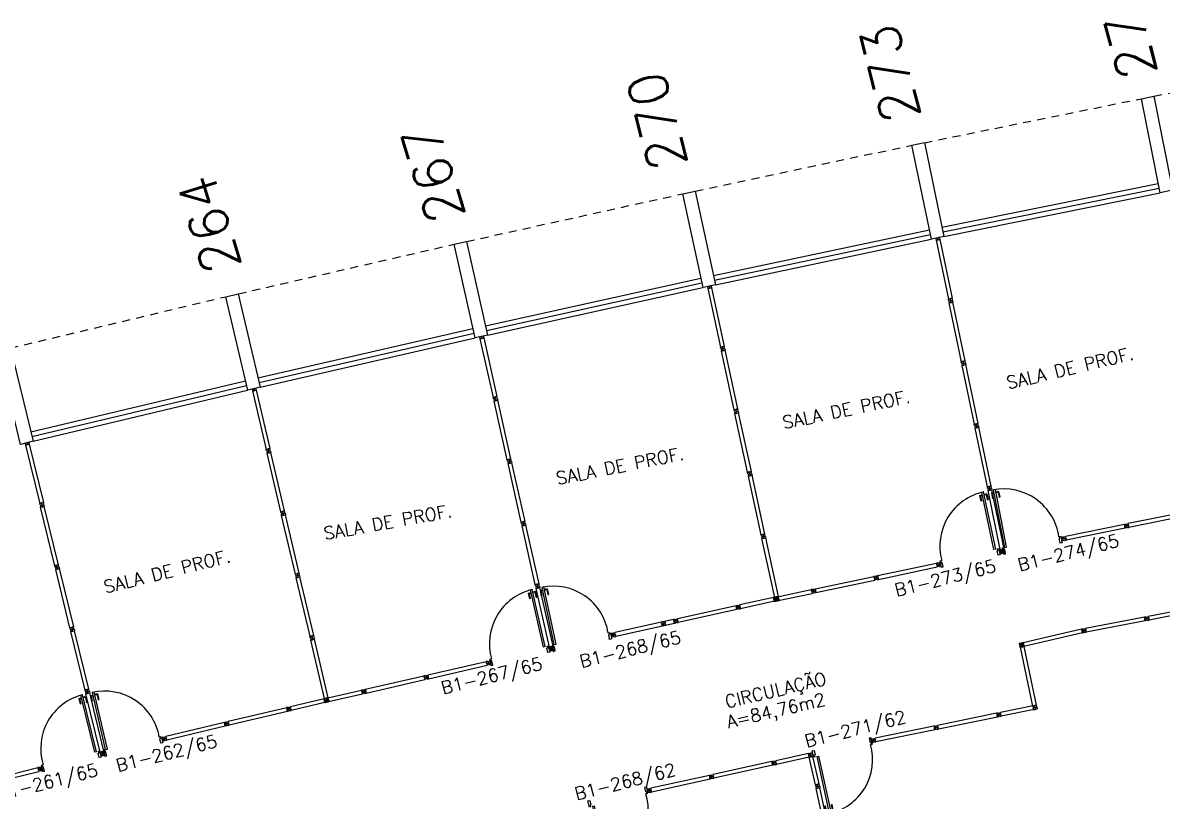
# Model space of a CAD drawing. Header units: millimetres. Extents: x 2958 to 3256, y 1036 to 1150.
# Drawn here: x 3011.17 to 3028.98, y 1121.72 to 1133.89 of the extents above; entities that cross this region are included whole.
import ezdxf

# ---------------------------------------------------------------- set-up
doc = ezdxf.new("R2010")
doc.units = ezdxf.units.MM
doc.linetypes.add('HIDDEN2', pattern=[0.1875, 0.125, -0.0625])
for name, color, linetype in [('DIV', 2, 'Continuous'), ('ESQ', 1, 'Continuous'), ('ESTR', 3, 'Continuous'), ('NOPILAR1', 2, 'Continuous'), ('PROJ', 1, 'HIDDEN2'), ('TEXTO', 2, 'Continuous'), ('TEXTO-ENDEREÇO', 2, 'Continuous'), ('USO1', 2, 'Continuous'), ('ÁREA', 2, 'Continuous')]:
    doc.layers.add(name, color=color, linetype=linetype)
doc.styles.add('NOPILAR', font='simplex.shx', dxfattribs={"height": 0.6})
doc.styles.add('UNB-100', font='simplex.shx', dxfattribs={"height": 0.2})
doc.styles.add('UNB-100-1', font='simplex.shx', dxfattribs={"height": 0.2})

# ---------------------------------------------------------------- blocks, each defined once
blk = doc.blocks.new('PILAR-SLC')
blk.add_lwpolyline([(0.2, 0), (0.2, -1.5), (0, -1.5), (0, 0)], close=True)
blk = doc.blocks.new('PDV2E-SLC')
at = {"layer": 'DIV', "color": 1}
for p, q in [((0.023, 0.925), (0.063, 0.925)), ((0.023, 0.925), (0.023, 0.835)), ((0.033, 0.915), (0.063, 0.915)), ((0.033, 0.915), (0.033, 0.835)), ((0.138, 0.925), (0.097, 0.925)), ((0.128, 0.915), (0.097, 0.915)), ((0.128, 0.915), (0.128, 0.835)), ((0.138, 0.925), (0.138, 0.835)), ((0.033, 0.835), (0.023, 0.835)), ((0.128, 0.835), (0.137, 0.835))]:
    blk.add_line(p, q, dxfattribs=at)
at = {"layer": 'DIV'}
for p, q in [((0.065, 0.05), (0.065, 0.965)), ((0.095, 0.965), (0.065, 0.965)), ((0.095, 0.05), (0.095, 0.965)), ((0.049, 0.05), (0.029, 0.05)), ((0.029, 0.05), (0.029, 0.035)), ((0.029, 0.035), (0.029, -0.035)), ((0.049, 0.02), (0.049, 0.05)), ((0.049, 0.02), (0.059, 0.02)), ((0.059, -0.05), (0.059, 0.02)), ((0.065, 0.05), (0.095, 0.05)), ((0.928, -0.05), (0.928, 0.02)), ((0.938, 0.02), (0.928, 0.02)), ((0.938, 0.05), (0.958, 0.05)), ((0.938, 0.02), (0.938, 0.05)), ((0.958, 0.05), (0.958, 0.035)), ((0.958, 0.035), (0.958, -0.035)), ((0.029, -0.035), (0.029, -0.05)), ((0.029, -0.05), (0.059, -0.05)), ((0.958, -0.05), (0.928, -0.05)), ((0.958, -0.035), (0.958, -0.05))]:
    blk.add_line(p, q, dxfattribs=at)
at = {"layer": 'DIV', "color": 1}
blk.add_arc((0.062, 0.1), 0.865, 356.6786, 90, dxfattribs=at)
blk = doc.blocks.new('DIV-SLC')
for p, q in [((-0.0051, 0), (0.0051, 0)), ((0, -0.0051), (0, 0.0051)), ((0.0205, 0.006), (0.03, 0.006)), ((0.0205, -0.006), (0.0205, 0.006)), ((0.03, 0.03), (0.97, 0.03)), ((0.03, 0.03), (0.03, -0.03)), ((0.03, 0.009), (0.03, 0.027)), ((0.03, 0.005), (0.03, -0.005)), ((0.97, 0.03), (0.97, -0.03)), ((0.9795, 0.006), (0.97, 0.006)), ((0.97, 0.005), (0.97, -0.005)), ((0.9795, -0.006), (0.9795, 0.006)), ((1.0051, 0), (0.9949, 0)), ((0.9949, 0), (1.0051, 0)), ((1, -0.0051), (1, 0.0051)), ((0.0205, -0.006), (0.03, -0.006)), ((0.03, -0.03), (0.03, -0.009)), ((0.03, -0.009), (0.03, -0.027)), ((0.03, -0.03), (0.97, -0.03)), ((0.9795, -0.006), (0.97, -0.006))]:
    blk.add_line(p, q)
blk = doc.blocks.new('DIVMT-SLC')
for p, q in [((-0.03, 0.03), (-0.03, 0.006)), ((-0.008, 0.03), (-0.03, 0.03)), ((-0.0185, 0.006), (-0.03, 0.006)), ((-0.0185, -0.006), (-0.0185, 0.006)), ((-0.008, 0.03), (-0.008, 0.02)), ((-0.008, 0.02), (0.008, 0.02)), ((-0.0051, 0), (0.0051, 0)), ((0.0051, 0), (-0.0051, 0)), ((-0.0051, 0), (0.0051, 0)), ((0, -0.0051), (0, 0.0051)), ((0, 0.0051), (0, -0.0051)), ((0.008, 0.03), (0.008, 0.02)), ((0.008, 0.03), (0.03, 0.03)), ((0.0205, 0.006), (0.03, 0.006)), ((0.0205, -0.006), (0.0205, 0.006)), ((0.0205, 0.006), (0.0205, -0.006)), ((0.0205, 0.006), (0.03, 0.006)), ((0.97, 0.03), (0.03, 0.03)), ((0.03, 0.006), (0.03, 0.03)), ((0.03, -0.03), (0.03, 0.03)), ((0.03, -0.005), (0.03, 0.005)), ((0.97, -0.03), (0.97, 0.03)), ((0.97, 0.03), (0.97, 0.009)), ((0.97, 0.009), (0.97, 0.027)), ((0.9795, 0.006), (0.97, 0.006)), ((0.97, -0.005), (0.97, 0.005)), ((0.9795, 0.006), (0.9795, -0.006)), ((1.0051, 0), (0.9949, 0)), ((1, 0.0051), (1, -0.0051)), ((-0.0185, -0.006), (-0.03, -0.006)), ((-0.03, -0.03), (-0.03, -0.006)), ((-0.008, -0.03), (-0.03, -0.03)), ((-0.008, -0.03), (-0.008, -0.02)), ((-0.008, -0.02), (0.008, -0.02)), ((0.008, -0.03), (0.008, -0.02)), ((0.008, -0.03), (0.03, -0.03)), ((0.0205, -0.006), (0.03, -0.006)), ((0.0205, -0.006), (0.03, -0.006)), ((0.03, -0.006), (0.03, -0.03)), ((0.97, -0.03), (0.03, -0.03)), ((0.9795, -0.006), (0.97, -0.006)), ((0.97, -0.009), (0.97, -0.027))]:
    blk.add_line(p, q)
blk = doc.blocks.new('MTINI-SLC')
for p, q in [((-0.03, 0.008), (-0.03, 0.03)), ((0.03, 0.03), (-0.03, 0.03)), ((-0.03, 0.008), (-0.02, 0.008)), ((-0.009, 0.03), (-0.027, 0.03)), ((-0.02, 0.008), (-0.02, 0)), ((-0.001, 0), (-0.02, 0)), ((-0.006, 0.02), (-0.006, 0.03)), ((-0.006, 0.023), (-0.006, 0.027)), ((-0.006, 0.02), (0.006, 0.02)), ((0.005, 0.03), (-0.005, 0.03)), ((0.005, 0), (-0.005, 0)), ((0.004, 0.02), (-0.004, 0.02)), ((0.02, 0), (-0.001, 0)), ((0, -0.005), (0, 0.005)), ((0.006, 0.02), (0.006, 0.03)), ((0.006, 0.023), (0.006, 0.027)), ((0.009, 0.03), (0.027, 0.03)), ((0.03, 0.008), (0.02, 0.008)), ((0.02, 0), (0.02, 0.008)), ((0.03, 0.008), (0.03, 0.03))]:
    blk.add_line(p, q)
blk = doc.blocks.new('PDV2D-SLC')
at = {"layer": 'DIV'}
for p, q in [((0.03, 0.05), (0.06, 0.05)), ((0.03, 0.035), (0.03, 0.05)), ((0.03, -0.035), (0.03, 0.035)), ((0.06, 0.05), (0.06, -0.02)), ((0.941, 0.05), (0.941, -0.02)), ((0.971, 0.05), (0.941, 0.05)), ((0.971, 0.035), (0.971, 0.05)), ((0.971, -0.035), (0.971, 0.035)), ((0.03, -0.05), (0.03, -0.035)), ((0.05, -0.05), (0.03, -0.05)), ((0.05, -0.02), (0.06, -0.02)), ((0.05, -0.02), (0.05, -0.05)), ((0.079, -0.05), (0.109, -0.05)), ((0.079, -0.05), (0.079, -0.965)), ((0.109, -0.05), (0.109, -0.965)), ((0.951, -0.02), (0.941, -0.02)), ((0.951, -0.02), (0.951, -0.05)), ((0.951, -0.05), (0.971, -0.05)), ((0.971, -0.05), (0.971, -0.035)), ((0.109, -0.965), (0.079, -0.965))]:
    blk.add_line(p, q, dxfattribs=at)
at = {"layer": 'DIV', "color": 1}
for p, q in [((0.036, -0.925), (0.036, -0.835)), ((0.046, -0.835), (0.036, -0.835)), ((0.046, -0.915), (0.046, -0.835)), ((0.141, -0.915), (0.141, -0.835)), ((0.141, -0.835), (0.151, -0.835)), ((0.151, -0.925), (0.151, -0.835)), ((0.036, -0.925), (0.076, -0.925)), ((0.046, -0.915), (0.076, -0.915)), ((0.141, -0.915), (0.111, -0.915)), ((0.151, -0.925), (0.111, -0.925))]:
    blk.add_line(p, q, dxfattribs=at)
blk.add_arc((0.076, -0.1), 0.865, 270, 3.3214, dxfattribs=at)
blk = doc.blocks.new('MTT-SLC')
for p, q in [((-0.008, 0.03), (-0.03, 0.03)), ((-0.03, 0.03), (-0.03, 0.006)), ((-0.0185, 0.006), (-0.03, 0.006)), ((-0.0185, -0.006), (-0.0185, 0.006)), ((-0.008, 0.03), (-0.008, 0.02)), ((-0.008, 0.02), (0.008, 0.02)), ((-0.0051, 0), (0.0051, 0)), ((0, -0.0051), (0, 0.0051)), ((0.008, 0.03), (0.03, 0.03)), ((0.008, 0.03), (0.008, 0.02)), ((0.0205, -0.006), (0.0205, 0.006)), ((0.0205, 0.006), (0.03, 0.006)), ((0.03, 0.006), (0.03, 0.03)), ((-0.03, -0.03), (-0.03, -0.006)), ((-0.0185, -0.006), (-0.03, -0.006)), ((-0.008, -0.03), (-0.03, -0.03)), ((-0.008, -0.02), (0.008, -0.02)), ((-0.008, -0.03), (-0.008, -0.02)), ((0.008, -0.03), (0.008, -0.02)), ((0.008, -0.03), (0.03, -0.03)), ((0.0205, -0.006), (0.03, -0.006)), ((0.03, -0.006), (0.03, -0.03))]:
    blk.add_line(p, q)

msp = doc.modelspace()

# ---------------------------------------------------------------- linework, layer by layer
at = {"layer": 'DIV'}
for p, q in [((3026.447, 1125.655), (3026.471, 1125.66)), ((3026.452, 1125.633), (3026.447, 1125.655)), ((3026.452, 1125.633), (3026.461, 1125.635)), ((3026.461, 1125.635), (3026.465, 1125.62)), ((3026.473, 1125.648), (3026.471, 1125.66)), ((3026.473, 1125.648), (3026.485, 1125.651)), ((3026.478, 1125.631), (3026.488, 1125.633)), ((3026.488, 1125.633), (3026.478, 1125.631)), ((3026.506, 1125.667), (3026.482, 1125.662)), ((3026.485, 1125.651), (3026.482, 1125.662)), ((3026.482, 1125.637), (3026.484, 1125.627)), ((3026.484, 1125.627), (3026.482, 1125.637)), ((3026.482, 1125.637), (3026.484, 1125.627)), ((3026.51, 1125.646), (3026.501, 1125.644)), ((3026.501, 1125.644), (3026.504, 1125.628)), ((3026.51, 1125.646), (3026.506, 1125.667)), ((3026.455, 1125.618), (3026.465, 1125.62)), ((3026.455, 1125.618), (3026.46, 1125.596)), ((3026.46, 1125.596), (3026.518, 1125.608)), ((3026.483, 1125.601), (3026.46, 1125.596)), ((3026.481, 1125.61), (3026.493, 1125.613)), ((3026.493, 1125.613), (3026.481, 1125.61)), ((3026.481, 1125.61), (3026.483, 1125.601)), ((3026.481, 1125.61), (3026.483, 1125.601)), ((3026.484, 1125.601), (3026.494, 1125.603)), ((3026.493, 1125.613), (3026.495, 1125.604)), ((3026.493, 1125.613), (3026.495, 1125.604)), ((3026.495, 1125.604), (3026.518, 1125.608)), ((3026.514, 1125.63), (3026.504, 1125.628)), ((3026.514, 1125.63), (3026.518, 1125.608)), ((3022.905, 1124.906), (3022.964, 1124.919)), ((3022.964, 1124.919), (3022.943, 1124.915)), ((3022.978, 1124.921), (3022.955, 1124.916)), ((3022.963, 1124.919), (3023.494, 1125.03)), ((3022.976, 1124.86), (3023.506, 1124.972)), ((3022.983, 1124.899), (3022.978, 1124.921)), ((3023.515, 1125.035), (3023.494, 1125.03)), ((3023.494, 1125.03), (3023.506, 1124.972)), ((3023.499, 1125.007), (3023.494, 1125.03)), ((3023.508, 1125.009), (3023.499, 1125.007)), ((3023.508, 1125.009), (3023.499, 1125.007)), ((3023.499, 1125.006), (3023.501, 1124.996)), ((3023.511, 1124.997), (3023.501, 1124.995)), ((3023.511, 1124.997), (3023.501, 1124.995)), ((3023.501, 1124.995), (3023.506, 1124.972)), ((3023.528, 1124.976), (3023.506, 1124.972)), ((3023.511, 1124.997), (3023.508, 1125.009)), ((3023.508, 1125.009), (3023.511, 1124.997)), ((3023.515, 1125.035), (3023.517, 1125.025)), ((3023.533, 1125.028), (3023.517, 1125.025)), ((3023.534, 1125.008), (3023.524, 1125.006)), ((3023.524, 1125.006), (3023.534, 1125.008)), ((3023.534, 1125.008), (3023.524, 1125.006)), ((3023.541, 1124.989), (3023.526, 1124.986)), ((3023.528, 1124.976), (3023.526, 1124.986)), ((3023.53, 1125.002), (3023.528, 1125.012)), ((3023.528, 1125.012), (3023.53, 1125.002)), ((3023.531, 1125.038), (3023.553, 1125.043)), ((3023.531, 1125.038), (3023.533, 1125.028)), ((3023.543, 1124.979), (3023.541, 1124.989)), ((3023.543, 1124.979), (3023.565, 1124.984)), ((3023.546, 1125.017), (3023.558, 1125.019)), ((3023.546, 1125.017), (3023.549, 1125.005)), ((3023.549, 1125.005), (3023.56, 1125.007)), ((3023.553, 1125.043), (3023.558, 1125.019)), ((3023.565, 1124.984), (3023.56, 1125.007)), ((3022.34, 1124.782), (3022.318, 1124.777)), ((3022.318, 1124.777), (3022.323, 1124.754)), ((3022.334, 1124.756), (3022.323, 1124.754)), ((3022.337, 1124.744), (3022.326, 1124.742)), ((3022.331, 1124.718), (3022.326, 1124.742)), ((3022.337, 1124.744), (3022.334, 1124.756)), ((3022.34, 1124.782), (3022.342, 1124.772)), ((3022.342, 1124.772), (3022.357, 1124.775)), ((3022.349, 1124.753), (3022.359, 1124.755)), ((3022.359, 1124.755), (3022.349, 1124.753)), ((3022.349, 1124.753), (3022.359, 1124.755)), ((3022.353, 1124.759), (3022.355, 1124.749)), ((3022.355, 1124.749), (3022.353, 1124.759)), ((3022.355, 1124.785), (3022.377, 1124.79)), ((3022.355, 1124.785), (3022.357, 1124.775)), ((3022.373, 1124.764), (3022.382, 1124.766)), ((3022.373, 1124.764), (3022.382, 1124.766)), ((3022.373, 1124.764), (3022.375, 1124.753)), ((3022.375, 1124.753), (3022.373, 1124.764)), ((3022.375, 1124.753), (3022.384, 1124.755)), ((3022.375, 1124.753), (3022.384, 1124.755)), ((3022.904, 1124.906), (3022.377, 1124.79)), ((3022.389, 1124.731), (3022.377, 1124.79)), ((3022.382, 1124.766), (3022.377, 1124.79)), ((3022.384, 1124.756), (3022.382, 1124.765)), ((3022.384, 1124.755), (3022.389, 1124.731)), ((3022.917, 1124.848), (3022.389, 1124.731)), ((3022.904, 1124.906), (3022.963, 1124.919)), ((3022.904, 1124.906), (3022.928, 1124.911)), ((3022.904, 1124.906), (3022.909, 1124.886)), ((3022.917, 1124.848), (3022.904, 1124.906)), ((3022.909, 1124.884), (3022.904, 1124.906)), ((3022.909, 1124.886), (3022.905, 1124.903)), ((3022.925, 1124.91), (3022.907, 1124.907)), ((3022.926, 1124.911), (3022.908, 1124.907)), ((3022.909, 1124.884), (3022.919, 1124.887)), ((3022.919, 1124.885), (3022.909, 1124.883)), ((3022.912, 1124.872), (3022.91, 1124.882)), ((3022.921, 1124.873), (3022.912, 1124.871)), ((3022.913, 1124.869), (3022.922, 1124.871)), ((3022.913, 1124.869), (3022.917, 1124.847)), ((3022.913, 1124.868), (3022.916, 1124.851)), ((3022.917, 1124.847), (3022.976, 1124.86)), ((3022.941, 1124.852), (3022.917, 1124.847)), ((3022.919, 1124.908), (3022.943, 1124.913)), ((3022.924, 1124.886), (3022.919, 1124.908)), ((3022.919, 1124.887), (3022.922, 1124.871)), ((3022.919, 1124.885), (3022.921, 1124.873)), ((3022.924, 1124.886), (3022.934, 1124.888)), ((3022.93, 1124.902), (3022.928, 1124.911)), ((3022.93, 1124.9), (3022.928, 1124.911)), ((3022.928, 1124.871), (3022.937, 1124.873)), ((3022.928, 1124.871), (3022.932, 1124.849)), ((3022.929, 1124.911), (3022.939, 1124.913)), ((3022.931, 1124.902), (3022.929, 1124.912)), ((3022.93, 1124.912), (3022.939, 1124.914)), ((3022.942, 1124.904), (3022.93, 1124.902)), ((3022.93, 1124.9), (3022.942, 1124.902)), ((3022.942, 1124.905), (3022.931, 1124.902)), ((3022.932, 1124.849), (3022.991, 1124.862)), ((3022.956, 1124.854), (3022.932, 1124.849)), ((3022.934, 1124.888), (3022.937, 1124.873)), ((3022.945, 1124.884), (3022.935, 1124.882)), ((3022.935, 1124.882), (3022.945, 1124.884)), ((3022.945, 1124.884), (3022.935, 1124.882)), ((3022.935, 1124.882), (3022.945, 1124.884)), ((3022.945, 1124.884), (3022.935, 1124.882)), ((3022.946, 1124.885), (3022.936, 1124.882)), ((3022.939, 1124.888), (3022.941, 1124.878)), ((3022.941, 1124.878), (3022.939, 1124.888)), ((3022.941, 1124.878), (3022.939, 1124.888)), ((3022.939, 1124.888), (3022.941, 1124.878)), ((3022.941, 1124.878), (3022.939, 1124.888)), ((3022.939, 1124.888), (3022.941, 1124.878)), ((3022.939, 1124.862), (3022.95, 1124.864)), ((3022.95, 1124.864), (3022.939, 1124.862)), ((3022.939, 1124.862), (3022.941, 1124.852)), ((3022.939, 1124.862), (3022.941, 1124.852)), ((3022.963, 1124.919), (3022.94, 1124.914)), ((3022.942, 1124.904), (3022.94, 1124.914)), ((3022.942, 1124.902), (3022.94, 1124.914)), ((3022.942, 1124.905), (3022.94, 1124.914)), ((3022.942, 1124.879), (3022.94, 1124.889)), ((3022.942, 1124.853), (3022.951, 1124.855)), ((3022.963, 1124.919), (3022.943, 1124.914)), ((3022.943, 1124.915), (3022.961, 1124.919)), ((3022.943, 1124.914), (3022.96, 1124.918)), ((3022.945, 1124.902), (3022.943, 1124.913)), ((3022.945, 1124.902), (3022.957, 1124.904)), ((3022.95, 1124.884), (3022.96, 1124.886)), ((3022.96, 1124.886), (3022.95, 1124.884)), ((3022.95, 1124.864), (3022.952, 1124.855)), ((3022.95, 1124.864), (3022.952, 1124.855)), ((3022.952, 1124.855), (3022.976, 1124.86)), ((3022.954, 1124.89), (3022.956, 1124.88)), ((3022.956, 1124.88), (3022.954, 1124.89)), ((3022.954, 1124.89), (3022.956, 1124.88)), ((3022.954, 1124.864), (3022.966, 1124.866)), ((3022.966, 1124.866), (3022.954, 1124.864)), ((3022.954, 1124.864), (3022.956, 1124.854)), ((3022.954, 1124.864), (3022.956, 1124.854)), ((3022.957, 1124.904), (3022.955, 1124.916)), ((3022.957, 1124.855), (3022.967, 1124.857)), ((3022.968, 1124.897), (3022.958, 1124.895)), ((3022.958, 1124.895), (3022.961, 1124.879)), ((3022.959, 1124.893), (3022.968, 1124.895)), ((3022.961, 1124.881), (3022.959, 1124.893)), ((3022.961, 1124.881), (3022.971, 1124.883)), ((3022.971, 1124.882), (3022.961, 1124.879)), ((3022.963, 1124.919), (3022.976, 1124.86)), ((3022.968, 1124.897), (3022.963, 1124.919)), ((3022.968, 1124.898), (3022.964, 1124.916)), ((3022.966, 1124.866), (3022.968, 1124.857)), ((3022.966, 1124.866), (3022.968, 1124.857)), ((3022.968, 1124.894), (3022.971, 1124.884)), ((3022.968, 1124.857), (3022.991, 1124.862)), ((3022.971, 1124.882), (3022.976, 1124.86)), ((3022.971, 1124.88), (3022.975, 1124.863)), ((3022.976, 1124.86), (3022.971, 1124.88)), ((3022.983, 1124.899), (3022.973, 1124.897)), ((3022.973, 1124.897), (3022.977, 1124.881)), ((3022.986, 1124.884), (3022.977, 1124.881)), ((3022.986, 1124.884), (3022.991, 1124.862)), ((3022.352, 1124.723), (3022.331, 1124.718)), ((3022.35, 1124.733), (3022.366, 1124.736)), ((3022.352, 1124.723), (3022.35, 1124.733)), ((3022.368, 1124.726), (3022.366, 1124.736)), ((3022.368, 1124.726), (3022.389, 1124.731)), ((3019.398, 1124.131), (3019.422, 1124.136)), ((3019.403, 1124.109), (3019.398, 1124.131)), ((3019.403, 1124.109), (3019.413, 1124.112)), ((3019.407, 1124.094), (3019.417, 1124.096)), ((3019.407, 1124.094), (3019.412, 1124.072)), ((3019.412, 1124.072), (3019.47, 1124.086)), ((3019.435, 1124.078), (3019.412, 1124.072)), ((3019.413, 1124.112), (3019.417, 1124.096)), ((3019.424, 1124.125), (3019.422, 1124.136)), ((3019.424, 1124.125), (3019.436, 1124.128)), ((3019.429, 1124.107), (3019.439, 1124.109)), ((3019.439, 1124.109), (3019.429, 1124.107)), ((3019.457, 1124.144), (3019.433, 1124.139)), ((3019.436, 1124.128), (3019.433, 1124.139)), ((3019.433, 1124.113), (3019.436, 1124.103)), ((3019.436, 1124.103), (3019.433, 1124.113)), ((3019.433, 1124.113), (3019.436, 1124.103)), ((3019.433, 1124.087), (3019.445, 1124.09)), ((3019.445, 1124.09), (3019.433, 1124.087)), ((3019.433, 1124.087), (3019.435, 1124.078)), ((3019.433, 1124.087), (3019.435, 1124.078)), ((3019.436, 1124.078), (3019.446, 1124.08)), ((3019.445, 1124.09), (3019.447, 1124.08)), ((3019.445, 1124.09), (3019.447, 1124.08)), ((3019.447, 1124.08), (3019.47, 1124.086)), ((3019.462, 1124.123), (3019.452, 1124.121)), ((3019.452, 1124.121), (3019.456, 1124.105)), ((3019.465, 1124.107), (3019.456, 1124.105)), ((3019.462, 1124.123), (3019.457, 1124.144)), ((3019.465, 1124.107), (3019.47, 1124.086)), ((3015.877, 1123.324), (3015.352, 1123.199)), ((3015.877, 1123.324), (3015.936, 1123.338)), ((3015.877, 1123.324), (3015.936, 1123.338)), ((3015.877, 1123.324), (3015.901, 1123.33)), ((3015.877, 1123.324), (3015.901, 1123.33)), ((3015.891, 1123.266), (3015.877, 1123.324)), ((3015.877, 1123.324), (3015.882, 1123.304)), ((3015.882, 1123.303), (3015.877, 1123.324)), ((3015.882, 1123.303), (3015.877, 1123.324)), ((3015.878, 1123.324), (3015.936, 1123.338)), ((3015.878, 1123.324), (3015.936, 1123.338)), ((3015.882, 1123.304), (3015.878, 1123.321)), ((3015.898, 1123.329), (3015.88, 1123.325)), ((3015.898, 1123.329), (3015.88, 1123.325)), ((3015.898, 1123.329), (3015.881, 1123.325)), ((3015.898, 1123.329), (3015.881, 1123.325)), ((3015.884, 1123.324), (3015.907, 1123.33)), ((3015.889, 1123.303), (3015.884, 1123.324)), ((3015.902, 1123.33), (3015.912, 1123.333)), ((3015.902, 1123.33), (3015.912, 1123.333)), ((3015.902, 1123.33), (3015.911, 1123.332)), ((3015.902, 1123.33), (3015.911, 1123.332)), ((3015.91, 1123.318), (3015.907, 1123.33)), ((3015.91, 1123.318), (3015.922, 1123.321)), ((3015.936, 1123.338), (3015.912, 1123.332)), ((3015.936, 1123.338), (3015.912, 1123.332)), ((3015.936, 1123.338), (3015.915, 1123.333)), ((3015.936, 1123.338), (3015.915, 1123.333)), ((3015.915, 1123.333), (3015.933, 1123.337)), ((3015.915, 1123.333), (3015.933, 1123.337)), ((3015.936, 1123.338), (3015.916, 1123.334)), ((3015.916, 1123.334), (3015.933, 1123.338)), ((3015.936, 1123.338), (3015.916, 1123.334)), ((3015.916, 1123.334), (3015.933, 1123.338)), ((3015.942, 1123.338), (3015.919, 1123.332)), ((3015.922, 1123.321), (3015.919, 1123.332)), ((3015.941, 1123.316), (3015.931, 1123.314)), ((3015.941, 1123.316), (3015.931, 1123.314)), ((3015.936, 1123.338), (3016.465, 1123.458)), ((3015.936, 1123.338), (3015.949, 1123.279)), ((3015.941, 1123.316), (3015.936, 1123.338)), ((3015.936, 1123.338), (3015.949, 1123.279)), ((3015.941, 1123.316), (3015.936, 1123.338)), ((3015.941, 1123.317), (3015.937, 1123.335)), ((3015.941, 1123.317), (3015.937, 1123.335)), ((3015.948, 1123.316), (3015.938, 1123.314)), ((3015.948, 1123.316), (3015.942, 1123.338)), ((3015.949, 1123.279), (3016.478, 1123.4)), ((3016.486, 1123.463), (3016.465, 1123.458)), ((3016.465, 1123.458), (3016.478, 1123.4)), ((3016.47, 1123.435), (3016.465, 1123.458)), ((3016.479, 1123.437), (3016.47, 1123.435)), ((3016.479, 1123.437), (3016.47, 1123.435)), ((3016.47, 1123.434), (3016.472, 1123.424)), ((3016.482, 1123.425), (3016.473, 1123.423)), ((3016.482, 1123.425), (3016.473, 1123.423)), ((3016.473, 1123.423), (3016.478, 1123.4)), ((3016.499, 1123.405), (3016.478, 1123.4)), ((3016.482, 1123.425), (3016.479, 1123.437)), ((3016.479, 1123.437), (3016.482, 1123.425)), ((3016.486, 1123.463), (3016.488, 1123.453)), ((3016.504, 1123.457), (3016.488, 1123.453)), ((3016.505, 1123.437), (3016.495, 1123.435)), ((3016.495, 1123.435), (3016.505, 1123.437)), ((3016.505, 1123.437), (3016.495, 1123.435)), ((3016.513, 1123.418), (3016.497, 1123.414)), ((3016.499, 1123.405), (3016.497, 1123.414)), ((3016.502, 1123.431), (3016.499, 1123.441)), ((3016.499, 1123.441), (3016.502, 1123.431)), ((3016.502, 1123.467), (3016.523, 1123.472)), ((3016.502, 1123.467), (3016.504, 1123.457)), ((3016.515, 1123.408), (3016.513, 1123.418)), ((3016.515, 1123.408), (3016.536, 1123.413)), ((3016.517, 1123.446), (3016.528, 1123.448)), ((3016.517, 1123.446), (3016.52, 1123.434)), ((3016.52, 1123.434), (3016.531, 1123.437)), ((3016.523, 1123.472), (3016.528, 1123.448)), ((3016.536, 1123.413), (3016.531, 1123.437)), ((3015.315, 1123.19), (3015.293, 1123.185)), ((3015.293, 1123.185), (3015.299, 1123.162)), ((3015.31, 1123.164), (3015.299, 1123.162)), ((3015.313, 1123.153), (3015.301, 1123.15)), ((3015.307, 1123.127), (3015.301, 1123.15)), ((3015.313, 1123.153), (3015.31, 1123.164)), ((3015.315, 1123.19), (3015.317, 1123.18)), ((3015.317, 1123.18), (3015.333, 1123.184)), ((3015.324, 1123.162), (3015.334, 1123.164)), ((3015.334, 1123.164), (3015.324, 1123.162)), ((3015.324, 1123.162), (3015.334, 1123.164)), ((3015.326, 1123.141), (3015.342, 1123.145)), ((3015.328, 1123.132), (3015.326, 1123.141)), ((3015.328, 1123.168), (3015.33, 1123.158)), ((3015.33, 1123.158), (3015.328, 1123.168)), ((3015.33, 1123.194), (3015.352, 1123.199)), ((3015.33, 1123.194), (3015.333, 1123.184)), ((3015.344, 1123.135), (3015.342, 1123.145)), ((3015.344, 1123.135), (3015.365, 1123.14)), ((3015.348, 1123.173), (3015.357, 1123.175)), ((3015.348, 1123.173), (3015.357, 1123.175)), ((3015.348, 1123.173), (3015.351, 1123.162)), ((3015.351, 1123.162), (3015.348, 1123.173)), ((3015.351, 1123.162), (3015.36, 1123.164)), ((3015.351, 1123.162), (3015.36, 1123.164)), ((3015.365, 1123.14), (3015.352, 1123.199)), ((3015.357, 1123.175), (3015.352, 1123.199)), ((3015.36, 1123.165), (3015.357, 1123.174)), ((3015.36, 1123.164), (3015.365, 1123.14)), ((3015.891, 1123.266), (3015.365, 1123.14)), ((3015.882, 1123.303), (3015.892, 1123.305)), ((3015.882, 1123.303), (3015.892, 1123.305)), ((3015.892, 1123.303), (3015.883, 1123.301)), ((3015.885, 1123.29), (3015.883, 1123.3)), ((3015.895, 1123.292), (3015.885, 1123.289)), ((3015.886, 1123.287), (3015.896, 1123.289)), ((3015.886, 1123.287), (3015.896, 1123.289)), ((3015.886, 1123.287), (3015.891, 1123.266)), ((3015.886, 1123.287), (3015.891, 1123.266)), ((3015.886, 1123.286), (3015.89, 1123.269)), ((3015.889, 1123.303), (3015.899, 1123.305)), ((3015.891, 1123.266), (3015.949, 1123.279)), ((3015.891, 1123.266), (3015.949, 1123.279)), ((3015.914, 1123.271), (3015.891, 1123.266)), ((3015.914, 1123.271), (3015.891, 1123.266)), ((3015.892, 1123.305), (3015.896, 1123.289)), ((3015.892, 1123.305), (3015.896, 1123.289)), ((3015.892, 1123.303), (3015.895, 1123.292)), ((3015.893, 1123.287), (3015.903, 1123.289)), ((3015.893, 1123.287), (3015.898, 1123.266)), ((3015.898, 1123.266), (3015.956, 1123.28)), ((3015.921, 1123.271), (3015.898, 1123.266)), ((3015.899, 1123.305), (3015.903, 1123.289)), ((3015.912, 1123.28), (3015.924, 1123.283)), ((3015.924, 1123.283), (3015.912, 1123.28)), ((3015.912, 1123.28), (3015.924, 1123.283)), ((3015.924, 1123.283), (3015.912, 1123.28)), ((3015.912, 1123.28), (3015.914, 1123.271)), ((3015.912, 1123.28), (3015.914, 1123.271)), ((3015.912, 1123.28), (3015.914, 1123.271)), ((3015.912, 1123.28), (3015.914, 1123.271)), ((3015.915, 1123.271), (3015.925, 1123.274)), ((3015.915, 1123.271), (3015.925, 1123.274)), ((3015.919, 1123.28), (3015.931, 1123.283)), ((3015.931, 1123.283), (3015.919, 1123.28)), ((3015.919, 1123.28), (3015.921, 1123.271)), ((3015.919, 1123.28), (3015.921, 1123.271)), ((3015.922, 1123.271), (3015.932, 1123.274)), ((3015.924, 1123.283), (3015.926, 1123.274)), ((3015.924, 1123.283), (3015.926, 1123.274)), ((3015.924, 1123.283), (3015.926, 1123.274)), ((3015.924, 1123.283), (3015.926, 1123.274)), ((3015.926, 1123.274), (3015.949, 1123.279)), ((3015.926, 1123.274), (3015.949, 1123.279)), ((3015.931, 1123.314), (3015.935, 1123.298)), ((3015.931, 1123.314), (3015.935, 1123.298)), ((3015.931, 1123.283), (3015.933, 1123.274)), ((3015.931, 1123.283), (3015.933, 1123.274)), ((3015.932, 1123.312), (3015.941, 1123.314)), ((3015.932, 1123.312), (3015.941, 1123.314)), ((3015.935, 1123.3), (3015.932, 1123.312)), ((3015.935, 1123.3), (3015.932, 1123.312)), ((3015.933, 1123.274), (3015.956, 1123.28)), ((3015.935, 1123.3), (3015.944, 1123.303)), ((3015.935, 1123.3), (3015.944, 1123.303)), ((3015.944, 1123.301), (3015.935, 1123.298)), ((3015.944, 1123.301), (3015.935, 1123.298)), ((3015.938, 1123.314), (3015.942, 1123.299)), ((3015.941, 1123.313), (3015.944, 1123.303)), ((3015.941, 1123.313), (3015.944, 1123.303)), ((3015.951, 1123.301), (3015.942, 1123.299)), ((3015.944, 1123.301), (3015.949, 1123.279)), ((3015.944, 1123.301), (3015.949, 1123.279)), ((3015.945, 1123.3), (3015.949, 1123.282)), ((3015.949, 1123.279), (3015.945, 1123.3)), ((3015.945, 1123.3), (3015.949, 1123.282)), ((3015.949, 1123.279), (3015.945, 1123.3)), ((3015.951, 1123.301), (3015.956, 1123.28)), ((3026.963, 1123.215), (3026.449, 1123.109)), ((3026.975, 1123.156), (3026.462, 1123.051)), ((3026.955, 1123.21), (3026.979, 1123.215)), ((3026.96, 1123.188), (3026.955, 1123.21)), ((3026.96, 1123.188), (3026.97, 1123.19)), ((3026.963, 1123.173), (3026.973, 1123.175)), ((3026.963, 1123.173), (3026.968, 1123.151)), ((3026.968, 1123.151), (3027.026, 1123.164)), ((3026.991, 1123.156), (3026.968, 1123.151)), ((3026.97, 1123.19), (3026.973, 1123.175)), ((3026.981, 1123.204), (3026.979, 1123.215)), ((3026.981, 1123.204), (3026.993, 1123.206)), ((3026.986, 1123.186), (3026.996, 1123.188)), ((3026.996, 1123.188), (3026.986, 1123.186)), ((3026.989, 1123.165), (3027.001, 1123.168)), ((3027.001, 1123.168), (3026.989, 1123.165)), ((3026.989, 1123.165), (3026.991, 1123.156)), ((3026.989, 1123.165), (3026.991, 1123.156)), ((3027.014, 1123.222), (3026.99, 1123.217)), ((3026.993, 1123.206), (3026.99, 1123.217)), ((3026.99, 1123.192), (3026.992, 1123.182)), ((3026.992, 1123.182), (3026.99, 1123.192)), ((3026.99, 1123.192), (3026.992, 1123.182)), ((3026.992, 1123.156), (3027.002, 1123.159)), ((3027.001, 1123.168), (3027.003, 1123.159)), ((3027.001, 1123.168), (3027.003, 1123.159)), ((3027.003, 1123.159), (3027.026, 1123.164)), ((3027.018, 1123.201), (3027.009, 1123.199)), ((3027.009, 1123.199), (3027.012, 1123.183)), ((3027.022, 1123.185), (3027.012, 1123.183)), ((3027.018, 1123.201), (3027.014, 1123.222)), ((3027.022, 1123.185), (3027.026, 1123.164)), ((3015.328, 1123.132), (3015.307, 1123.127)), ((3026.39, 1123.096), (3025.469, 1122.908)), ((3026.403, 1123.038), (3025.482, 1122.849)), ((3026.412, 1123.101), (3026.39, 1123.096)), ((3026.39, 1123.096), (3026.395, 1123.073)), ((3026.406, 1123.075), (3026.395, 1123.073)), ((3026.409, 1123.064), (3026.398, 1123.061)), ((3026.403, 1123.038), (3026.398, 1123.061)), ((3026.424, 1123.043), (3026.403, 1123.038)), ((3026.409, 1123.064), (3026.406, 1123.075)), ((3026.412, 1123.101), (3026.414, 1123.091)), ((3026.414, 1123.091), (3026.429, 1123.095)), ((3026.421, 1123.072), (3026.431, 1123.075)), ((3026.431, 1123.075), (3026.421, 1123.072)), ((3026.421, 1123.072), (3026.431, 1123.075)), ((3026.422, 1123.052), (3026.438, 1123.056)), ((3026.424, 1123.043), (3026.422, 1123.052)), ((3026.427, 1123.069), (3026.425, 1123.079)), ((3026.425, 1123.079), (3026.427, 1123.069)), ((3026.427, 1123.105), (3026.449, 1123.109)), ((3026.427, 1123.105), (3026.429, 1123.095)), ((3026.44, 1123.046), (3026.438, 1123.056)), ((3026.44, 1123.046), (3026.462, 1123.051)), ((3026.444, 1123.084), (3026.454, 1123.086)), ((3026.444, 1123.084), (3026.454, 1123.086)), ((3026.447, 1123.072), (3026.444, 1123.084)), ((3026.444, 1123.084), (3026.447, 1123.072)), ((3026.447, 1123.072), (3026.456, 1123.074)), ((3026.447, 1123.072), (3026.456, 1123.074)), ((3026.454, 1123.086), (3026.449, 1123.109)), ((3026.462, 1123.051), (3026.449, 1123.109)), ((3026.456, 1123.075), (3026.454, 1123.085)), ((3026.456, 1123.074), (3026.462, 1123.051)), ((3025.411, 1122.895), (3024.49, 1122.707)), ((3025.424, 1122.836), (3024.503, 1122.648)), ((3025.432, 1122.9), (3025.411, 1122.895)), ((3025.411, 1122.895), (3025.416, 1122.872)), ((3025.427, 1122.874), (3025.416, 1122.872)), ((3025.416, 1122.871), (3025.42, 1122.853)), ((3025.43, 1122.862), (3025.418, 1122.86)), ((3025.424, 1122.836), (3025.418, 1122.86)), ((3025.445, 1122.841), (3025.424, 1122.836)), ((3025.43, 1122.862), (3025.427, 1122.874)), ((3025.432, 1122.9), (3025.434, 1122.89)), ((3025.434, 1122.89), (3025.45, 1122.893)), ((3025.441, 1122.871), (3025.451, 1122.873)), ((3025.451, 1122.873), (3025.441, 1122.871)), ((3025.441, 1122.871), (3025.451, 1122.873)), ((3025.443, 1122.851), (3025.458, 1122.854)), ((3025.445, 1122.841), (3025.443, 1122.851)), ((3025.445, 1122.877), (3025.447, 1122.867)), ((3025.447, 1122.867), (3025.445, 1122.877)), ((3025.448, 1122.903), (3025.469, 1122.908)), ((3025.448, 1122.903), (3025.45, 1122.893)), ((3025.461, 1122.845), (3025.458, 1122.854)), ((3025.461, 1122.845), (3025.482, 1122.849)), ((3025.465, 1122.882), (3025.474, 1122.884)), ((3025.465, 1122.882), (3025.474, 1122.884)), ((3025.465, 1122.882), (3025.468, 1122.871)), ((3025.468, 1122.871), (3025.465, 1122.882)), ((3025.468, 1122.871), (3025.477, 1122.873)), ((3025.468, 1122.871), (3025.477, 1122.873)), ((3025.482, 1122.849), (3025.469, 1122.908)), ((3025.474, 1122.884), (3025.469, 1122.908)), ((3025.477, 1122.874), (3025.475, 1122.884)), ((3025.477, 1122.873), (3025.482, 1122.849)), ((3024.453, 1122.698), (3024.431, 1122.694)), ((3024.431, 1122.694), (3024.436, 1122.67)), ((3024.448, 1122.673), (3024.436, 1122.67)), ((3024.45, 1122.661), (3024.439, 1122.658)), ((3024.444, 1122.635), (3024.439, 1122.658)), ((3024.466, 1122.64), (3024.444, 1122.635)), ((3024.45, 1122.661), (3024.448, 1122.673)), ((3024.453, 1122.698), (3024.455, 1122.689)), ((3024.455, 1122.689), (3024.47, 1122.692)), ((3024.462, 1122.67), (3024.472, 1122.672)), ((3024.472, 1122.672), (3024.462, 1122.67)), ((3024.462, 1122.67), (3024.472, 1122.672)), ((3024.463, 1122.65), (3024.479, 1122.653)), ((3024.466, 1122.64), (3024.463, 1122.65)), ((3024.466, 1122.676), (3024.468, 1122.666)), ((3024.468, 1122.666), (3024.466, 1122.676)), ((3024.468, 1122.702), (3024.49, 1122.707)), ((3024.468, 1122.702), (3024.47, 1122.692)), ((3024.481, 1122.643), (3024.479, 1122.653)), ((3024.481, 1122.643), (3024.503, 1122.648)), ((3024.486, 1122.681), (3024.495, 1122.683)), ((3024.486, 1122.681), (3024.495, 1122.683)), ((3024.486, 1122.681), (3024.488, 1122.669)), ((3024.488, 1122.669), (3024.486, 1122.681)), ((3024.488, 1122.669), (3024.498, 1122.671)), ((3024.488, 1122.669), (3024.498, 1122.671)), ((3024.503, 1122.648), (3024.49, 1122.707)), ((3024.495, 1122.683), (3024.49, 1122.707)), ((3024.497, 1122.672), (3024.495, 1122.682)), ((3024.498, 1122.671), (3024.503, 1122.648)), ((3012.377, 1122.487), (3012.4, 1122.493)), ((3012.382, 1122.466), (3012.377, 1122.487)), ((3012.382, 1122.466), (3012.392, 1122.468)), ((3012.386, 1122.45), (3012.396, 1122.453)), ((3012.386, 1122.45), (3012.391, 1122.429)), ((3012.391, 1122.429), (3012.449, 1122.443)), ((3012.414, 1122.435), (3012.391, 1122.429)), ((3012.392, 1122.468), (3012.396, 1122.453)), ((3012.403, 1122.482), (3012.4, 1122.493)), ((3012.403, 1122.482), (3012.414, 1122.485)), ((3012.418, 1122.466), (3012.408, 1122.464)), ((3012.408, 1122.464), (3012.418, 1122.466)), ((3012.435, 1122.502), (3012.412, 1122.496)), ((3012.414, 1122.485), (3012.412, 1122.496)), ((3012.412, 1122.47), (3012.414, 1122.46)), ((3012.414, 1122.46), (3012.412, 1122.47)), ((3012.412, 1122.47), (3012.414, 1122.46)), ((3012.424, 1122.447), (3012.412, 1122.444)), ((3012.412, 1122.444), (3012.424, 1122.447)), ((3012.412, 1122.444), (3012.414, 1122.435)), ((3012.412, 1122.444), (3012.414, 1122.435)), ((3012.415, 1122.435), (3012.425, 1122.437)), ((3012.424, 1122.447), (3012.426, 1122.438)), ((3012.424, 1122.447), (3012.426, 1122.438)), ((3012.426, 1122.438), (3012.449, 1122.443)), ((3012.44, 1122.48), (3012.431, 1122.478)), ((3012.431, 1122.478), (3012.434, 1122.462)), ((3012.444, 1122.465), (3012.434, 1122.462)), ((3012.44, 1122.48), (3012.435, 1122.502)), ((3012.444, 1122.465), (3012.449, 1122.443)), ((3023.448, 1122.467), (3022.937, 1122.354)), ((3023.448, 1122.467), (3023.472, 1122.473)), ((3023.448, 1122.467), (3023.472, 1122.473)), ((3023.461, 1122.409), (3023.448, 1122.467)), ((3023.448, 1122.467), (3023.453, 1122.447)), ((3023.453, 1122.446), (3023.448, 1122.467)), ((3023.453, 1122.446), (3023.448, 1122.467)), ((3023.453, 1122.447), (3023.449, 1122.465)), ((3023.453, 1122.446), (3023.463, 1122.448)), ((3023.453, 1122.446), (3023.463, 1122.448)), ((3023.463, 1122.446), (3023.454, 1122.444)), ((3023.456, 1122.433), (3023.454, 1122.443)), ((3023.465, 1122.434), (3023.456, 1122.432)), ((3023.457, 1122.43), (3023.466, 1122.432)), ((3023.457, 1122.43), (3023.466, 1122.432)), ((3023.457, 1122.43), (3023.461, 1122.409)), ((3023.457, 1122.43), (3023.461, 1122.409)), ((3023.457, 1122.429), (3023.461, 1122.412)), ((3023.463, 1122.448), (3023.466, 1122.432)), ((3023.463, 1122.448), (3023.466, 1122.432)), ((3023.463, 1122.446), (3023.465, 1122.434)), ((3023.474, 1122.461), (3023.472, 1122.473)), ((3023.474, 1122.461), (3023.472, 1122.473)), ((3023.474, 1122.461), (3023.486, 1122.464)), ((3023.474, 1122.461), (3023.486, 1122.464)), ((3023.489, 1122.446), (3023.479, 1122.443)), ((3023.489, 1122.446), (3023.479, 1122.443)), ((3023.479, 1122.443), (3023.489, 1122.446)), ((3023.479, 1122.443), (3023.489, 1122.446)), ((3023.489, 1122.446), (3023.479, 1122.443)), ((3023.483, 1122.45), (3023.485, 1122.44)), ((3023.483, 1122.45), (3023.485, 1122.44)), ((3023.485, 1122.44), (3023.483, 1122.45)), ((3023.483, 1122.45), (3023.485, 1122.44)), ((3023.483, 1122.45), (3023.485, 1122.44)), ((3023.485, 1122.44), (3023.483, 1122.45)), ((3023.483, 1122.45), (3023.485, 1122.44)), ((3023.495, 1122.426), (3023.483, 1122.423)), ((3023.483, 1122.423), (3023.495, 1122.426)), ((3023.483, 1122.423), (3023.495, 1122.426)), ((3023.495, 1122.426), (3023.483, 1122.423)), ((3023.507, 1122.48), (3023.484, 1122.475)), ((3023.507, 1122.48), (3023.484, 1122.475)), ((3023.486, 1122.464), (3023.484, 1122.475)), ((3023.486, 1122.464), (3023.484, 1122.475)), ((3023.495, 1122.426), (3023.497, 1122.417)), ((3023.495, 1122.426), (3023.497, 1122.417)), ((3023.495, 1122.426), (3023.497, 1122.417)), ((3023.495, 1122.426), (3023.497, 1122.417)), ((3023.512, 1122.459), (3023.502, 1122.457)), ((3023.512, 1122.459), (3023.502, 1122.457)), ((3023.502, 1122.457), (3023.505, 1122.441)), ((3023.502, 1122.457), (3023.505, 1122.441)), ((3023.515, 1122.443), (3023.505, 1122.441)), ((3023.515, 1122.443), (3023.505, 1122.441)), ((3023.512, 1122.459), (3023.507, 1122.48)), ((3023.512, 1122.459), (3023.507, 1122.48)), ((3023.515, 1122.443), (3023.52, 1122.422)), ((3023.515, 1122.443), (3023.52, 1122.422)), ((3022.899, 1122.346), (3022.878, 1122.342)), ((3022.878, 1122.342), (3022.883, 1122.318)), ((3022.894, 1122.321), (3022.883, 1122.318)), ((3022.897, 1122.309), (3022.886, 1122.306)), ((3022.891, 1122.283), (3022.886, 1122.306)), ((3022.912, 1122.288), (3022.891, 1122.283)), ((3022.897, 1122.309), (3022.894, 1122.321)), ((3022.899, 1122.346), (3022.902, 1122.337)), ((3022.902, 1122.337), (3022.917, 1122.34)), ((3022.909, 1122.318), (3022.919, 1122.32)), ((3022.919, 1122.32), (3022.909, 1122.318)), ((3022.909, 1122.318), (3022.919, 1122.32)), ((3022.91, 1122.297), (3022.926, 1122.301)), ((3022.912, 1122.288), (3022.91, 1122.297)), ((3022.913, 1122.324), (3022.915, 1122.314)), ((3022.915, 1122.314), (3022.913, 1122.324)), ((3022.915, 1122.35), (3022.937, 1122.354)), ((3022.915, 1122.35), (3022.917, 1122.34)), ((3022.928, 1122.291), (3022.926, 1122.301)), ((3022.928, 1122.291), (3022.949, 1122.296)), ((3022.932, 1122.329), (3022.942, 1122.331)), ((3022.932, 1122.329), (3022.942, 1122.331)), ((3022.932, 1122.329), (3022.935, 1122.317)), ((3022.935, 1122.317), (3022.932, 1122.329)), ((3022.935, 1122.317), (3022.944, 1122.319)), ((3022.935, 1122.317), (3022.944, 1122.319)), ((3022.949, 1122.296), (3022.937, 1122.354)), ((3022.942, 1122.331), (3022.937, 1122.354)), ((3022.944, 1122.32), (3022.942, 1122.33)), ((3022.944, 1122.319), (3022.949, 1122.296)), ((3023.461, 1122.409), (3022.949, 1122.296)), ((3023.461, 1122.409), (3023.52, 1122.422)), ((3023.461, 1122.409), (3023.52, 1122.422)), ((3023.485, 1122.414), (3023.461, 1122.409)), ((3023.485, 1122.414), (3023.461, 1122.409)), ((3023.559, 1121.98), (3023.461, 1122.409)), ((3023.483, 1122.423), (3023.485, 1122.414)), ((3023.483, 1122.423), (3023.485, 1122.414)), ((3023.483, 1122.423), (3023.485, 1122.414)), ((3023.483, 1122.423), (3023.485, 1122.414)), ((3023.486, 1122.414), (3023.496, 1122.416)), ((3023.486, 1122.414), (3023.496, 1122.416)), ((3023.497, 1122.417), (3023.52, 1122.422)), ((3023.497, 1122.417), (3023.52, 1122.422)), ((3023.617, 1121.993), (3023.52, 1122.422)), ((3023.559, 1121.98), (3023.617, 1121.993)), ((3023.579, 1121.984), (3023.562, 1121.98)), ((3023.584, 1121.976), (3023.582, 1121.985)), ((3023.583, 1121.985), (3023.593, 1121.987)), ((3023.596, 1121.978), (3023.584, 1121.976)), ((3023.599, 1121.958), (3023.589, 1121.956)), ((3023.596, 1121.952), (3023.593, 1121.962)), ((3023.596, 1121.978), (3023.594, 1121.987)), ((3023.617, 1121.993), (3023.597, 1121.988)), ((3023.597, 1121.988), (3023.614, 1121.992))]:
    msp.add_line(p, q, dxfattribs=at)
at = {"layer": 'ESQ'}
for p, q in [((3025.536, 1130.696), (3028.915, 1131.382)), ((3025.551, 1130.623), (3028.93, 1131.308)), ((3025.566, 1130.549), (3028.945, 1131.235)), ((3021.966, 1129.942), (3025.339, 1130.656)), ((3021.981, 1129.868), (3025.355, 1130.582)), ((3021.997, 1129.795), (3025.37, 1130.509)), ((3018.402, 1129.156), (3021.769, 1129.899)), ((3018.418, 1129.083), (3021.785, 1129.826)), ((3018.434, 1129.01), (3021.801, 1129.753)), ((3014.845, 1128.341), (3018.205, 1129.112)), ((3014.861, 1128.268), (3018.222, 1129.039)), ((3014.878, 1128.195), (3018.239, 1128.966)), ((3011.295, 1127.495), (3014.649, 1128.295)), ((3011.312, 1127.422), (3014.666, 1128.222)), ((3011.329, 1127.349), (3014.683, 1128.149))]:
    msp.add_line(p, q, dxfattribs=at)
at = {"layer": 'PROJ'}
for p, q in [((3028.85, 1132.745), (3032.247, 1133.404)), ((3025.262, 1132.018), (3028.653, 1132.706)), ((3021.68, 1131.261), (3025.066, 1131.978)), ((3018.105, 1130.473), (3021.484, 1131.219)), ((3014.536, 1129.655), (3017.91, 1130.429)), ((3010.975, 1128.807), (3014.342, 1129.61))]:
    msp.add_line(p, q, dxfattribs=at)
at = {"layer": 'USO1', "color": 2}
msp.add_arc((3112.515, 710.962), 436.504, 97.80488, 105.10406, dxfattribs=at)

# ---------------------------------------------------------------- block references
at = {"layer": 'DIV'}
for name, p, rotation in [('MTINI-SLC', (3025.468, 1130.529), 191.2303470582504), ('DIV-SLC', (3025.468, 1130.529), 281.7647078450202), ('DIV-SLC', (3021.899, 1129.774), 282.2525078450201), ('MTINI-SLC', (3021.899, 1129.774), 191.7181470582504), ('DIVMT-SLC', (3025.672, 1129.55), 281.6989251417456), ('DIV-SLC', (3018.337, 1128.988), 282.7403078450202), ('MTINI-SLC', (3018.337, 1128.988), 192.2059470582504), ('DIVMT-SLC', (3022.111, 1128.796), 282.1867251417455), ('DIVMT-SLC', (3025.874, 1128.571), 281.7695564707239), ('DIV-SLC', (3014.781, 1128.172), 283.2281078450202), ('MTINI-SLC', (3014.781, 1128.172), 192.6937470582504), ('DIVMT-SLC', (3018.557, 1128.013), 282.6745251417455), ('DIVMT-SLC', (3022.322, 1127.819), 282.2573564707238), ('DIVMT-SLC', (3026.077, 1127.592), 281.7829554920759), ('DIV-SLC', (3011.232, 1127.325), 283.7159078450202), ('MTINI-SLC', (3011.232, 1127.325), 193.1815470582504), ('DIVMT-SLC', (3015.01, 1127.198), 283.1623251417455), ('DIVMT-SLC', (3018.776, 1127.037), 282.7451564707239), ('DIVMT-SLC', (3022.533, 1126.841), 282.2707554920759), ('PDV2E-SLC', (3026.464, 1125.629), 11.07879197166237), ('PDV2D-SLC', (3026.464, 1125.629), 191.9316689983864), ('DIVMT-SLC', (3026.281, 1126.613), 281.7030622331304), ('DIVMT-SLC', (3011.469, 1126.354), 283.6501251417455), ('DIVMT-SLC', (3015.237, 1126.224), 283.2329564707239), ('DIVMT-SLC', (3028.424, 1126.027), 11.41395623744662), ('DIVMT-SLC', (3018.995, 1126.061), 282.7585554920759), ('DIVMT-SLC', (3027.445, 1125.827), 11.5090000431023), ('DIVMT-SLC', (3022.746, 1125.864), 282.1908622331304), ('MTT-SLC', (3026.464, 1125.629), 192.0618826202908), ('DIVMT-SLC', (3025.486, 1125.421), 191.9450735769236), ('DIVMT-SLC', (3011.705, 1125.382), 283.7207564707239), ('DIVMT-SLC', (3015.465, 1125.251), 283.2463554920759), ('DIVMT-SLC', (3019.216, 1125.086), 282.6786622331304), ('PDV2E-SLC', (3019.424, 1124.108), 12.05439197166237), ('DIVMT-SLC', (3024.508, 1125.214), 191.9325453889354), ('PDV2D-SLC', (3019.424, 1124.108), 192.9072689983864), ('DIVMT-SLC', (3021.377, 1124.539), 12.38955623744662), ('DIVMT-SLC', (3020.401, 1124.322), 12.48460004310229), ('DIVMT-SLC', (3011.941, 1124.41), 283.7341554920759), ('MTT-SLC', (3021.182, 1124.499), 192.7935826202908), ('DIVMT-SLC', (3015.694, 1124.277), 283.1664622331303), ('MTT-SLC', (3019.424, 1124.108), 193.0374826202908), ('DIVMT-SLC', (3026.787, 1124.166), 281.7829554920759), ('DIVMT-SLC', (3018.45, 1123.883), 192.9206735769236), ('DIVMT-SLC', (3017.475, 1123.659), 192.9081453889355), ('PDV2E-SLC', (3012.411, 1122.467), 13.02999197166236), ('PDV2D-SLC', (3012.411, 1122.467), 193.8828689983864), ('DIVMT-SLC', (3012.178, 1123.439), 283.6542622331303), ('DIVMT-SLC', (3014.357, 1122.931), 13.36515623744662), ('DIVMT-SLC', (3013.384, 1122.697), 13.46020004310229), ('PDV2D-SLC', (3023.491, 1122.454), 12.42447643892576), ('MTT-SLC', (3012.411, 1122.467), 194.0130826202908), ('DIVMT-SLC', (3011.441, 1122.225), 193.8962735769236), ('DIVMT-SLC', (3021.937, 1122.103), 12.47248044329242), ('DIVMT-SLC', (3020.961, 1121.888), 12.42710364800573), ('PDV2D-SLC', (3019.984, 1121.673), 13.28711729015159), ('DIVMT-SLC', (3023.594, 1121.957), 282.0468978722926)]:
    msp.add_blockref(name, p, dxfattribs=dict(at, rotation=rotation))
at = {"layer": 'DIV', "xscale": -1}
for p, rotation in [((3028.738, 1124.576), 191.0366645309167), ((3027.756, 1124.387), 190.941620725261), ((3026.781, 1124.164), 192.941620725261)]:
    msp.add_blockref('DIVMT-SLC', p, dxfattribs=dict(at, rotation=rotation))
at = {"layer": 'ESTR'}
for p, rotation in [((3028.654, 1132.706), 11.21951219512195), ((3025.066, 1131.978), 11.70731707317074), ((3021.485, 1131.219), 12.19512195121951), ((3017.91, 1130.429), 12.6829268292683), ((3014.342, 1129.61), 13.17073170731707), ((3010.781, 1128.759), 13.65853658536586)]:
    msp.add_blockref('PILAR-SLC', p, dxfattribs=dict(at, rotation=rotation))

# ---------------------------------------------------------------- texts
at = {"layer": 'NOPILAR1', "style": 'NOPILAR'}
for s, rotation, p in [('276', 104.5371, (3028.904, 1133.108)), ('276', 104.5371, (3028.903, 1133.108)), ('273', 104.5371, (3025.208, 1132.428)), ('273', 104.5371, (3025.208, 1132.428)), ('270', 104.5371, (3021.564, 1131.682)), ('270', 104.5371, (3021.564, 1131.682)), ('267', 106.7799, (3018.092, 1130.874)), ('267', 106.7799, (3018.092, 1130.874)), ('264', 106.7799, (3014.59, 1130.088)), ('264', 106.7799, (3014.59, 1130.088))]:
    msp.add_text(s, height=0.6, rotation=rotation, dxfattribs=at).set_placement(p)
at = {"layer": 'TEXTO', "style": 'UNB-100'}
for s, rotation, p in [('SALA DE PROF.', 13.4483, (3026.572, 1128.16)), ('SALA DE PROF.', 11.8736, (3023.065, 1127.539)), ('SALA DE PROF.', 11.2956, (3019.526, 1126.667)), ('SALA DE PROF.', 10.2917, (3015.89, 1125.805)), ('SALA DE PROF.', 14.1323, (3012.463, 1124.969)), ('CIRCULAÇÃO', 13.326, (3022.171, 1123.175))]:
    msp.add_text(s, height=0.2, rotation=rotation, dxfattribs=at).set_placement(p)
at = {"layer": 'TEXTO-ENDEREÇO', "style": 'UNB-100-1'}
for s, p in [('B1-274/65', (3026.75, 1125.313)), ('B1-273/65', (3024.825, 1124.918)), ('B1-268/65', (3019.902, 1123.804)), ('B1-267/65', (3017.736, 1123.39)), ('B1-271/62', (3023.42, 1122.559)), ('B1-262/65', (3012.655, 1122.179)), ('B1-261/65', (3010.788, 1121.727)), ('B1-268/62', (3019.822, 1121.734))]:
    msp.add_text(s, height=0.2, rotation=14.0866, dxfattribs=at).set_placement(p)
at = {"layer": 'ÁREA', "style": 'UNB-100'}
msp.add_text('A=84,76m2', height=0.2, rotation=13.326, dxfattribs=at).set_placement((3022.196, 1122.862))

doc.saveas('drawing.dxf')
